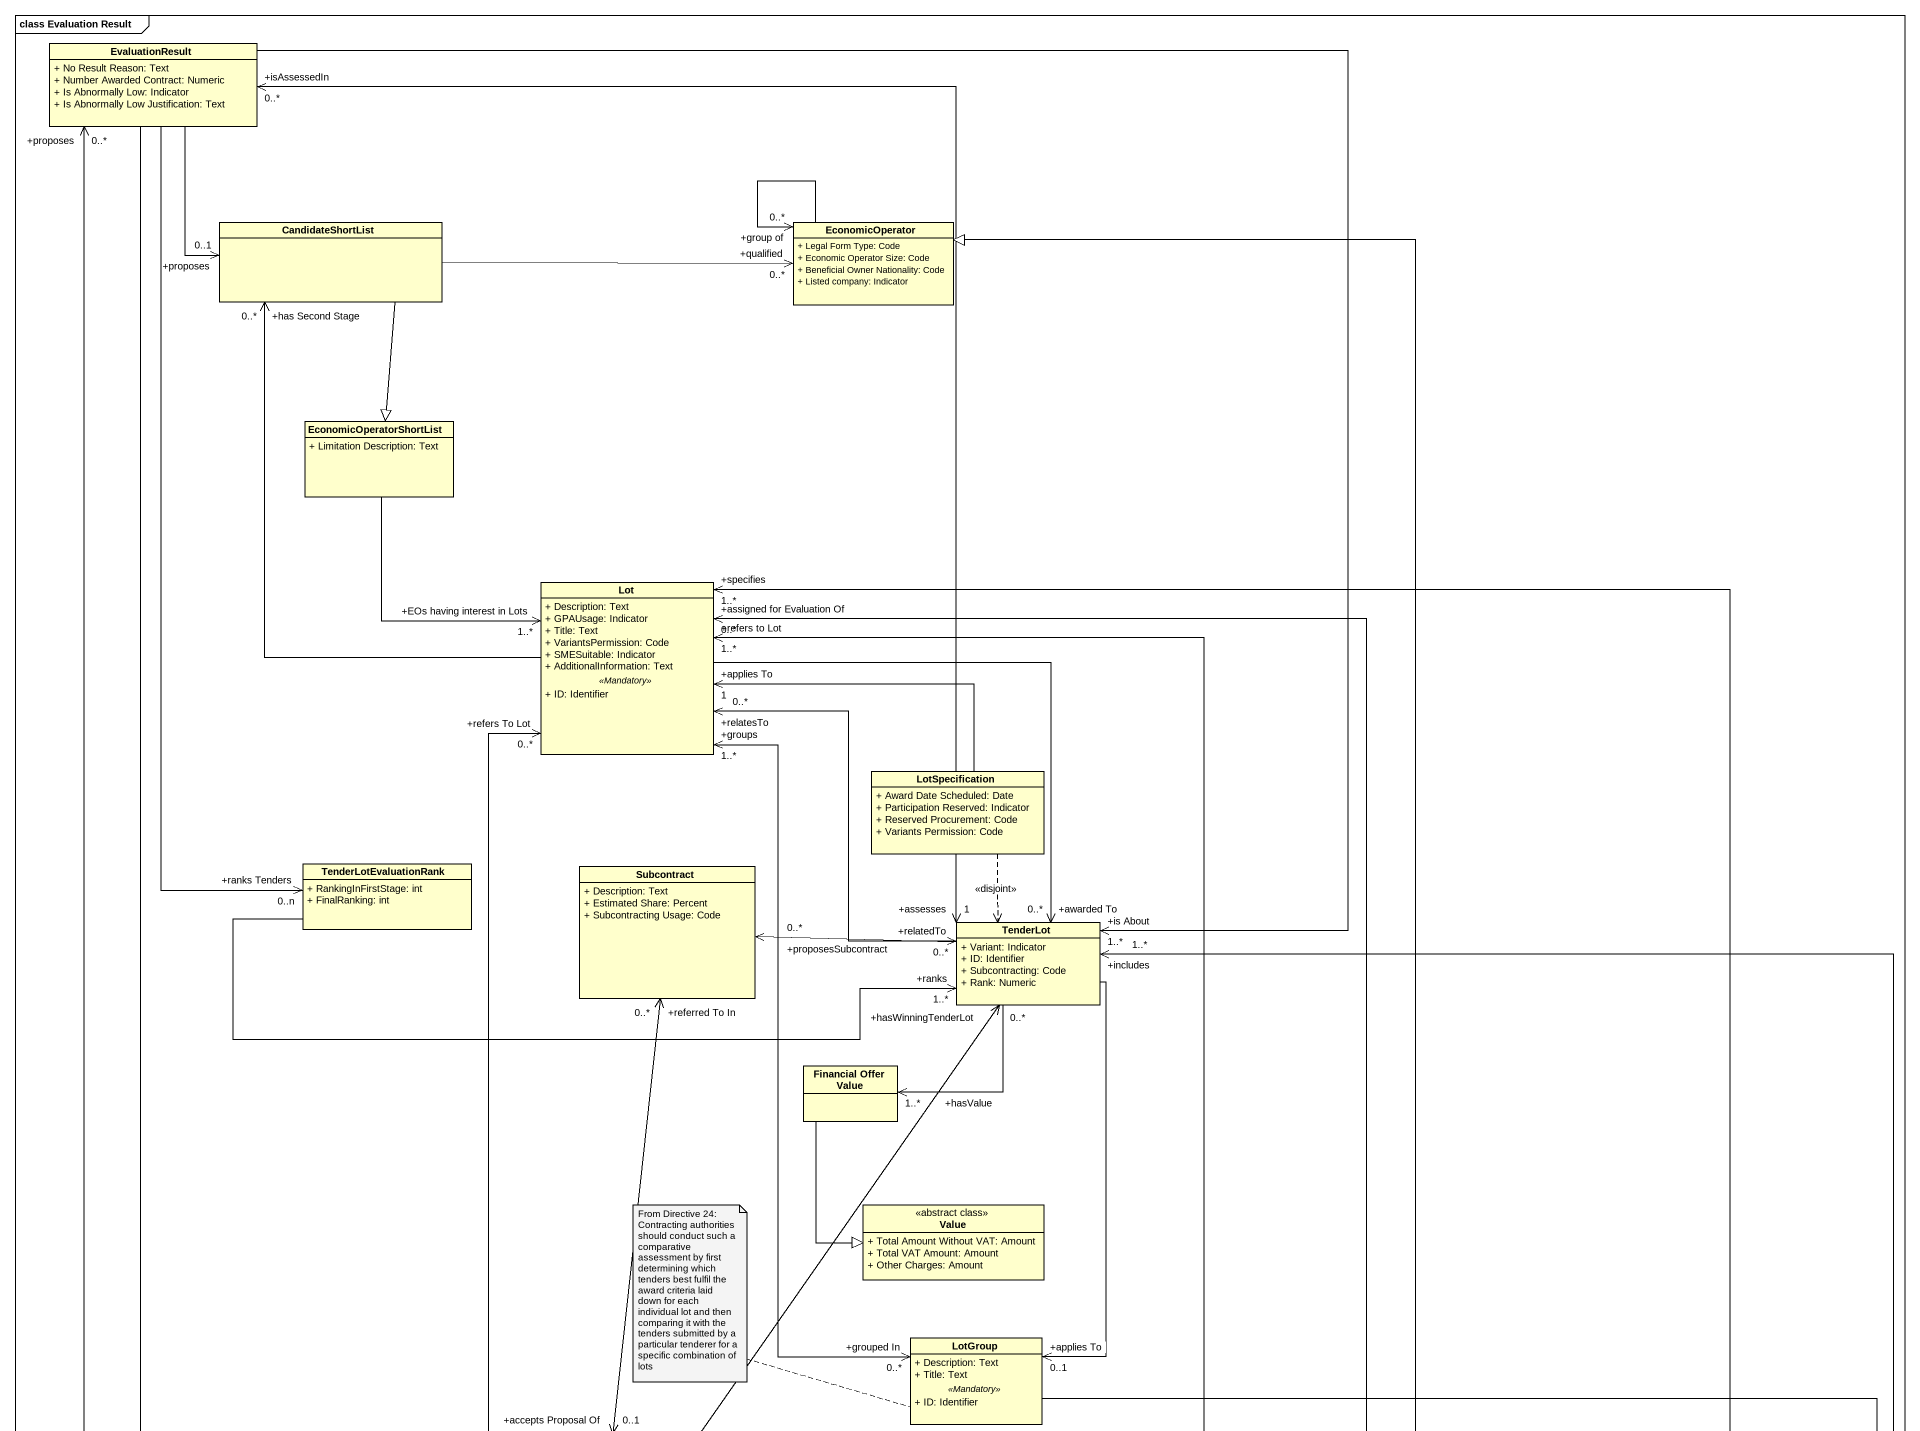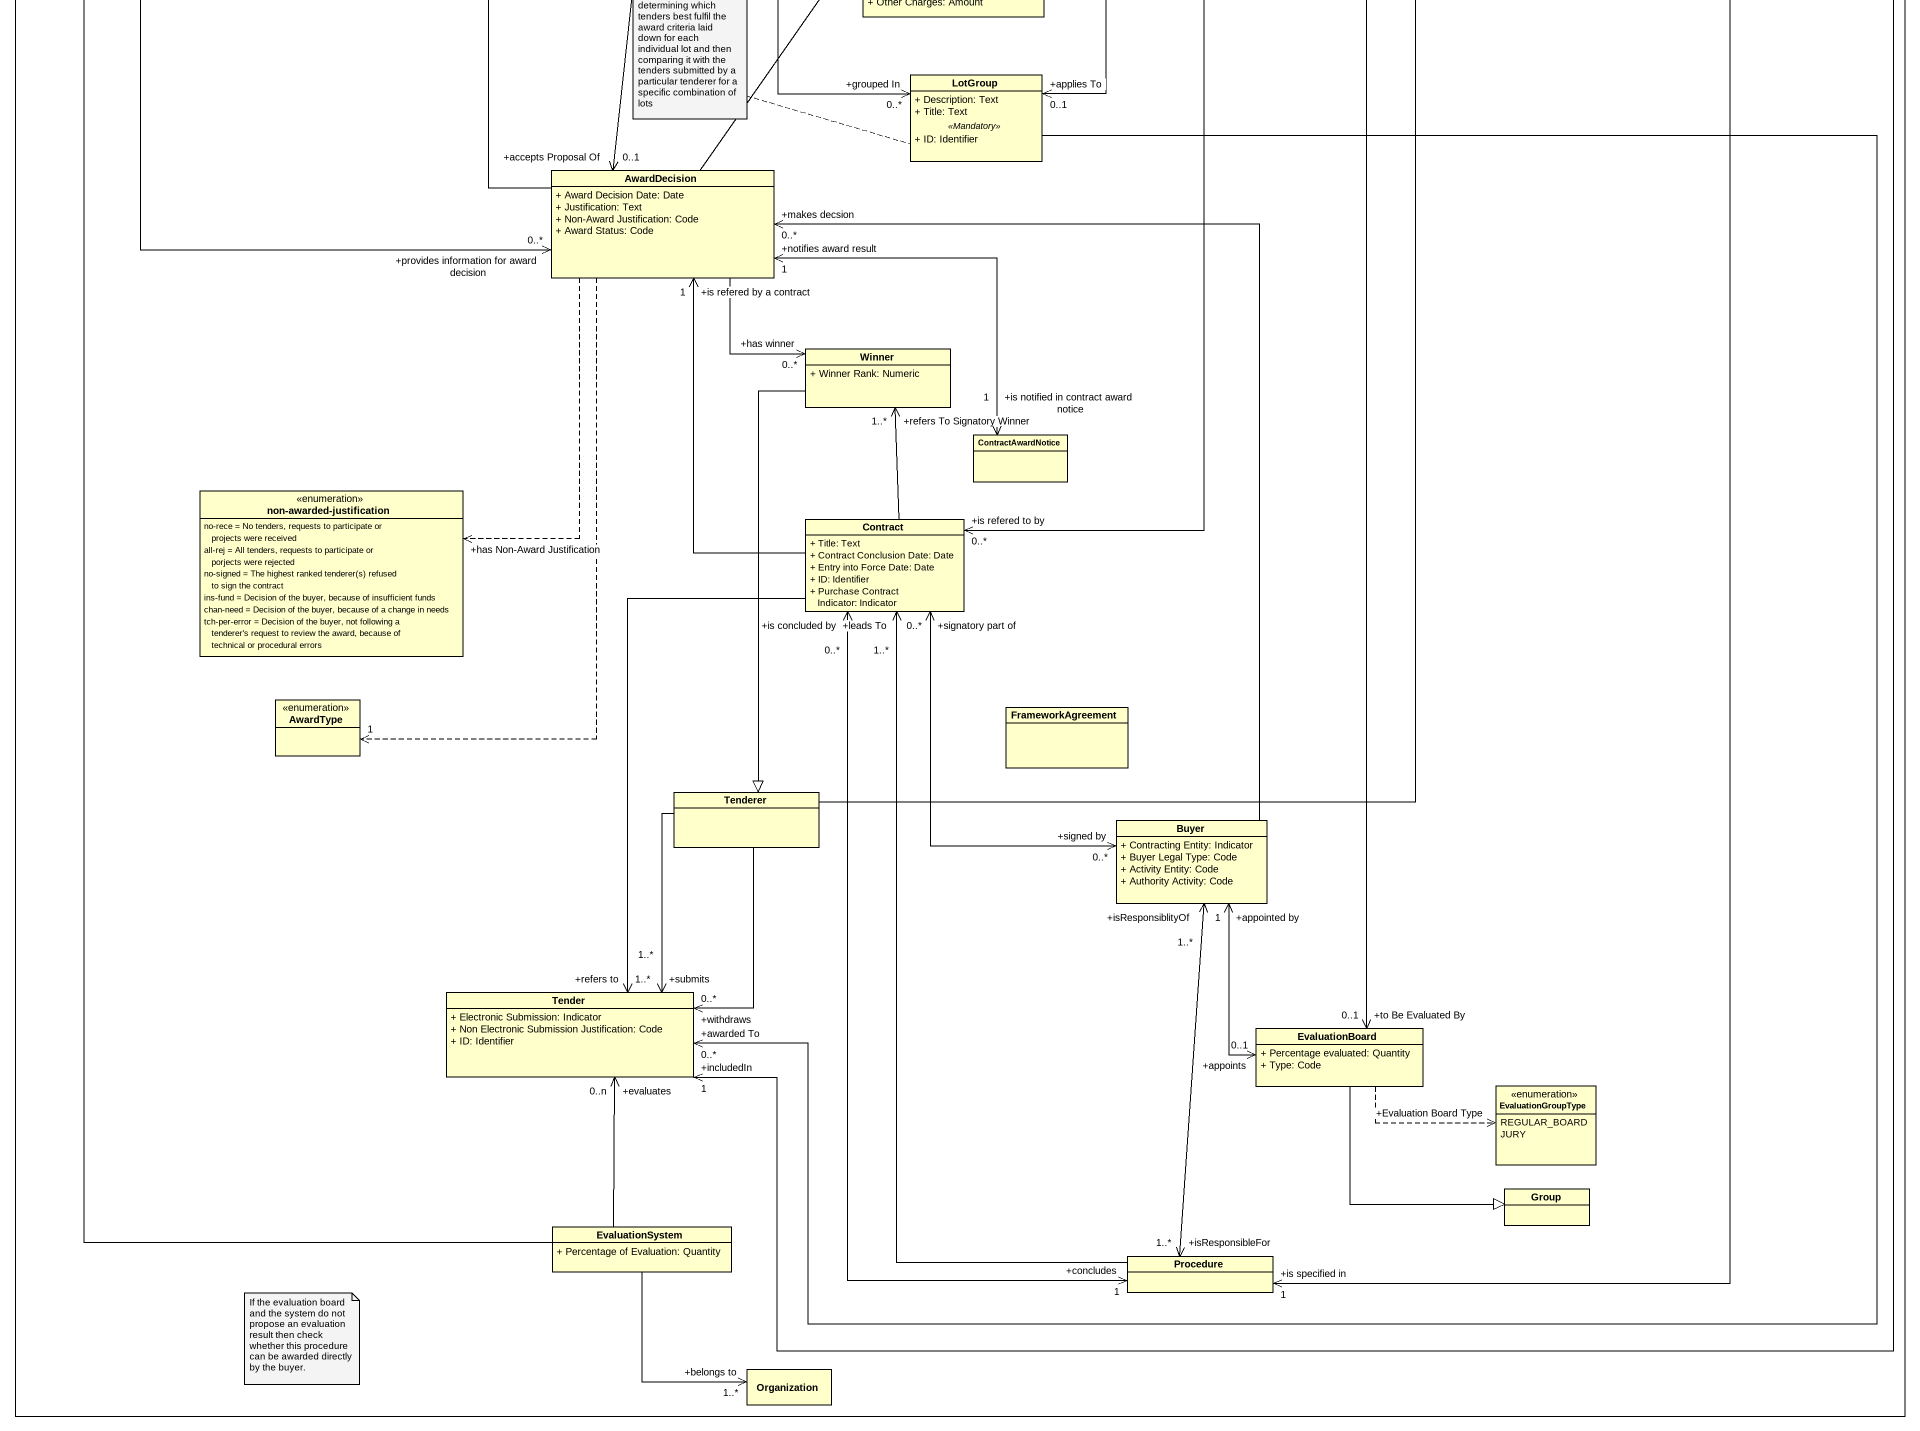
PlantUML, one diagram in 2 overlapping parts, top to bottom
@startuml
mainframe class Evaluation Result
hide circle
hide empty members
skinparam classAttributeIconSize 0
class EvaluationResult {
  + No Result Reason: Text
  + Number Awarded Contract: Numeric
  + Is Abnormally Low: Indicator
  + Is Abnormally Low Justification: Text
}
class CandidateShortList
class EconomicOperator {
  + Legal Form Type: Code
  + Economic Operator Size: Code
  + Beneficial Owner Nationality: Code
  + Listed company: Indicator
}
class EconomicOperatorShortList {
  + Limitation Description: Text
}
class Lot {
  + Description: Text
  + GPAUsage: Indicator
  + Title: Text
  + VariantsPermission: Code
  + SMESuitable: Indicator
  + AdditionalInformation: Text
  .. <<Mandatory>> ..
  + ID: Identifier
}
class LotSpecification {
  + Award Date Scheduled: Date
  + Participation Reserved: Indicator
  + Reserved Procurement: Code
  + Variants Permission: Code
}
class TenderLotEvaluationRank {
  + RankingInFirstStage: int
  + FinalRanking: int
}
class Subcontract {
  + Description: Text
  + Estimated Share: Percent
  + Subcontracting Usage: Code
}
class TenderLot {
  + Variant: Indicator
  + ID: Identifier
  + Subcontracting: Code
  + Rank: Numeric
}
class "Financial Offer Value" as Financial_Offer_Value
class Value <<abstract class>> {
  + Total Amount Without VAT: Amount
  + Total VAT Amount: Amount
  + Other Charges: Amount
}
class LotGroup {
  + Description: Text
  + Title: Text
  .. <<Mandatory>> ..
  + ID: Identifier
}
class AwardDecision {
  + Award Decision Date: Date
  + Justification: Text
  + Non-Award Justification: Code
  + Award Status: Code
}
class Winner {
  + Winner Rank: Numeric
}
class ContractAwardNotice
enum "non-awarded-justification" as non_awarded_justification {
  no-rece = No tenders, requests to participate or projects were received
  all-rej = All tenders, requests to participate or porjects were rejected
  {field} no-signed = The highest ranked tenderer(s) refused to sign the contract
  ins-fund = Decision of the buyer, because of insufficient funds
  chan-need = Decision of the buyer, because of a change in needs
  tch-per-error = Decision of the buyer, not following a tenderer's request to review the award, because of technical or procedural errors
}
class Contract {
  + Title: Text
  + Contract Conclusion Date: Date
  + Entry into Force Date: Date
  + ID: Identifier
  + Purchase Contract Indicator: Indicator
}
enum AwardType
class FrameworkAgreement
class Tenderer
class Buyer {
  + Contracting Entity: Indicator
  + Buyer Legal Type: Code
  + Activity Entity: Code
  + Authority Activity: Code
}
class Tender {
  + Electronic Submission: Indicator
  + Non Electronic Submission Justification: Code
  + ID: Identifier
}
class EvaluationBoard {
  + Percentage evaluated: Quantity
  + Type: Code
}
enum EvaluationGroupType {
  REGULAR_BOARD
  JURY
}
class EvaluationSystem {
  + Percentage of Evaluation: Quantity
}
class "Group" as Group_
class Procedure
class Organization
EvaluationResult --> "+proposes\n0..1" CandidateShortList
EvaluationResult --> "+ranks Tenders\n0..n" TenderLotEvaluationRank
EvaluationResult --> "+is About\n1..*" TenderLot
EvaluationResult --> "+provides information for award decision\n0..*" AwardDecision
CandidateShortList -right-> "+qualified\n0..*" EconomicOperator
CandidateShortList --|> EconomicOperatorShortList
EconomicOperator --> "+group of\n0..*" EconomicOperator
EconomicOperatorShortList --> "+EOs having interest in Lots\n1..*" Lot
Lot -up-> "+has Second Stage\n0..*" CandidateShortList
Lot --> "+awarded To\n0..*" TenderLot
Lot "+groups\n1..*" <--> "+grouped In\n0..*" LotGroup
LotSpecification -left-> "+applies To\n1" Lot
LotSpecification ..> TenderLot : <<disjoint>>
TenderLotEvaluationRank -right-> "+ranks\n1..*" TenderLot
Subcontract "+referred To In\n0..*" <--> "+accepts Proposal Of\n0..1" AwardDecision
TenderLot "+assesses\n1" <-up-> "+isAssessedIn\n0..*" EvaluationResult
TenderLot "+relatedTo\n0..*" <-up-> "+relatesTo\n0..*" Lot
TenderLot -left-> "+proposesSubcontract\n0..*" Subcontract
TenderLot --> "+hasValue\n1..*" Financial_Offer_Value
TenderLot --> "+applies To\n0..1" LotGroup
Financial_Offer_Value --|> Value
LotGroup --> "+awarded To\n0..*" Tender
AwardDecision -up-> "+refers To Lot\n0..*" Lot
AwardDecision -up-> "+hasWinningTenderLot\n0..*" TenderLot
AwardDecision --> "+has winner\n0..*" Winner
AwardDecision ..> "+has Non-Award Justification" non_awarded_justification
AwardDecision ..> "1" AwardType
Winner --|> Tenderer
ContractAwardNotice "+is notified in contract award notice\n1" <-up-> "+notifies award result\n1" AwardDecision
Contract "+is refered to by\n0..*" <-up-> "+refers to Lot\n1..*" Lot
Contract -up-> "+is refered by a contract\n1" AwardDecision
Contract -up-> "+refers To Signatory Winner\n1..*" Winner
Contract "+signatory part of\n0..*" <--> "+signed by\n0..*" Buyer
Tenderer -up-|> EconomicOperator
Tenderer --> "+withdraws\n0..*" Tender
Tenderer --> "+submits\n1..*" Tender
Buyer -up-> "+makes decsion\n0..*" AwardDecision
Buyer "+appointed by\n1" <--> "+appoints\n0..1" EvaluationBoard
Tender "+includedIn\n1" <-up-> "+includes\n1..*" TenderLot
Tender "+refers to\n1..*" <-up- Contract
EvaluationBoard "+to Be Evaluated By\n0..1" <-up-> "+assigned for Evaluation Of\n0..*" Lot
EvaluationBoard .right.> "+Evaluation Board Type" EvaluationGroupType
EvaluationBoard --|> Group_
EvaluationSystem -up-> "+proposes\n0..*" EvaluationResult
EvaluationSystem -up-> "+evaluates\n0..n" Tender
EvaluationSystem --> "+belongs to\n1..*" Organization
Procedure "+is specified in\n1" <-up-> "+specifies\n1..*" Lot
Procedure -up-> "+leads To\n1..*" Contract
Procedure "+concludes\n1" <-up-> "+is concluded by\n0..*" Contract
Procedure "+isResponsibleFor\n1..*" <-up-> "+isResponsiblityOf\n1..*" Buyer
note left of LotGroup
  From Directive 24:
  Contracting authorities should conduct such a comparative assessment by first determining which tenders best fulfil the award criteria laid down for each individual lot and then comparing it with the tenders submitted by a particular tenderer for a specific combination of lots
end note
note as N2
  If the evaluation board and the system do not propose an evaluation result then check whether this procedure can be awarded directly by the buyer.
end note
@enduml
